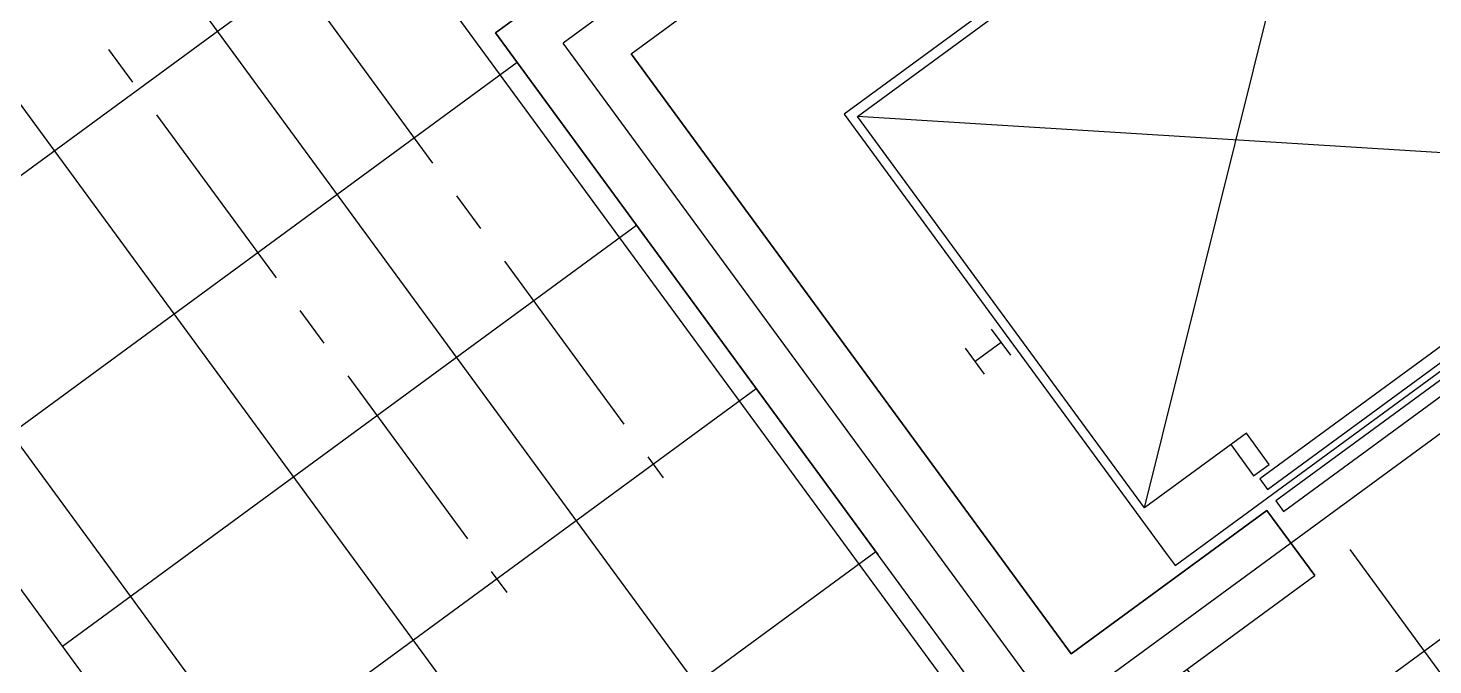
# Model space of a CAD drawing. Header units: millimetres. Extents: x 75184266 to 76346726, y -35077925 to -33679385.
# Drawn here: x 75335492 to 75339834, y -34614965 to -34612997 of the extents above; entities that cross this region are included whole.
import ezdxf

# ---------------------------------------------------------------- set-up
doc = ezdxf.new("R2010")
doc.units = ezdxf.units.MM
doc.header["$LTSCALE"] = 50
doc.header["$MEASUREMENT"] = 0
doc.linetypes.add('CENTER', pattern=[2, 1.25, -0.25, 0.25, -0.25])
doc.linetypes.add('XR-지하3층$0$H', pattern=[1.3, 0.8, -0.5])
doc.layers.add('CEN', color=1, linetype='CENTER')
doc.layers.add('건축', color=8, linetype='CONTINUOUS', plot=False)

msp = doc.modelspace()

# ---------------------------------------------------------------- hatches: boundary and pattern name
at = {"layer": '건축', "ltscale": 100}
h = msp.add_hatch(dxfattribs=at)
h.set_pattern_fill('NET', color=256, scale=5000, angle=36.2507)
h.set_pattern_definition([(36.2506746, (-7667789.64, -52797022.9), (-369.574465, 504.023526), []), (126.2506746, (-7667789.64, -52797022.9), (-504.023526, -369.574465), [])])
h.paths.add_polyline_path([(75338533.2, -34615188.6), (75336936.7, -34613011.1), (75337267.3, -34612768.7), (75335858.1, -34610826), (75334709.4, -34611655.9), (75334818.7, -34611805), (75333846.6, -34612517.7), (75337793.7, -34617900.6), (75341317.9, -34615316.9), (75341989, -34616232.2), (75342892.3, -34615570), (75342424.8, -34614932.4), (75342498.9, -34614451.1), (75343761.6, -34613525.3), (75342815.5, -34612235), (75338863.8, -34615132.2), (75338952.5, -34615253.1), (75338710.5, -34615430.5)])

# ---------------------------------------------------------------- linework, layer by layer
at = {"layer": 'CEN', "ltscale": 10}
for points in [[(75334007.8, -34609684), (75337455.4, -34614386.6)], [(75333523.9, -34610038.8), (75336971.5, -34614741.4)]]:
    msp.add_lwpolyline(points, dxfattribs=at)
at = {"layer": '건축'}
for p, q in [((75336936.7, -34613011.1), (75341332.1, -34609788.7)), ((75338942.9, -34614479), (75339507.7, -34612205)), ((75338533.2, -34615188.6), (75336936.7, -34613011.1)), ((75340394.6, -34613414.7), (75338056, -34613269.3)), ((75338529, -34614007.5), (75338469.9, -34613926.8)), ((75338418.8, -34614026.3), (75338499.4, -34613967.1)), ((75338448.4, -34614066.6), (75338389.2, -34613985.9)), ((75338716, -34614930.5), (75339320.8, -34614487.1)), ((75339468.7, -34614688.7), (75339320.8, -34614487.1)), ((75338863.8, -34615132.2), (75339468.7, -34614688.7))]:
    msp.add_line(p, q, dxfattribs=at)
at = {"layer": '건축', "ltscale": 0.5}
msp.add_line((75337793.4, -34617900.9), (75333847.5, -34612517), dxfattribs=at)
at = {"layer": '건축', "linetype": 'XR-지하3층$0$H', "ltscale": 50}
msp.add_lwpolyline([(75354668.2, -34602584.3), (75346990.5, -34608213.1), (75347788.7, -34609301.9), (75346341.1, -34610363.2), (75345912.4, -34609778.5), (75344202.7, -34611032), (75342606.3, -34608854.5), (75336936.7, -34613011.1), (75338533.2, -34615188.6), (75336137.9, -34616944.6), (75333225.9, -34612972.7), (75334818.7, -34611805), (75333523.9, -34610038.8), (75334007.8, -34609684), (75329993.1, -34604208.1)], dxfattribs=at)
at = {"layer": '건축'}
for points in [[(75342574, -34609064.2), (75337146.4, -34613043.4)], [(75339320.8, -34614487.1), (75338716, -34614930.5), (75337356.1, -34613075.7), (75341307.8, -34610178.5), (75342667.7, -34612033.4), (75342062.9, -34612476.8)], [(75338668.9, -34615120), (75342842.4, -34612060.3)], [(75339209, -34614283.9), (75339280, -34614380.7), (75339328.4, -34614345.2), (75339257.4, -34614248.4), (75338942.9, -34614479), (75338056, -34613269.3), (75339507.7, -34612205), (75340394.6, -34613414.7), (75340080, -34613645.3), (75340151, -34613742.1), (75340199.4, -34613706.6), (75340128.4, -34613609.8)], [(75338742.8, -34615220.9), (75337146.4, -34613043.4)], [(75337356.1, -34613075.7), (75338716, -34614930.5)], [(75339320.8, -34614487.1), (75339468.7, -34614688.7)]]:
    msp.add_lwpolyline(points, dxfattribs=at)
for points in [[(75338014.1, -34613262.8), (75339007.4, -34614617.7), (75339007.4, -34614617.7), (75339037, -34614658), (75340537, -34613558.3), (75340507.4, -34613517.9), (75340507.4, -34613517.9), (75339514.1, -34612163.1)], [(75339322.9, -34614422.3), (75340226.2, -34613760.1), (75340202.5, -34613727.8), (75339299.3, -34614390.1)], [(75339372.6, -34614490.1), (75340275.9, -34613827.8), (75340252.2, -34613795.6), (75339349, -34614457.8)]]:
    msp.add_lwpolyline(points, close=True, dxfattribs=at)

doc.saveas('drawing.dxf')
